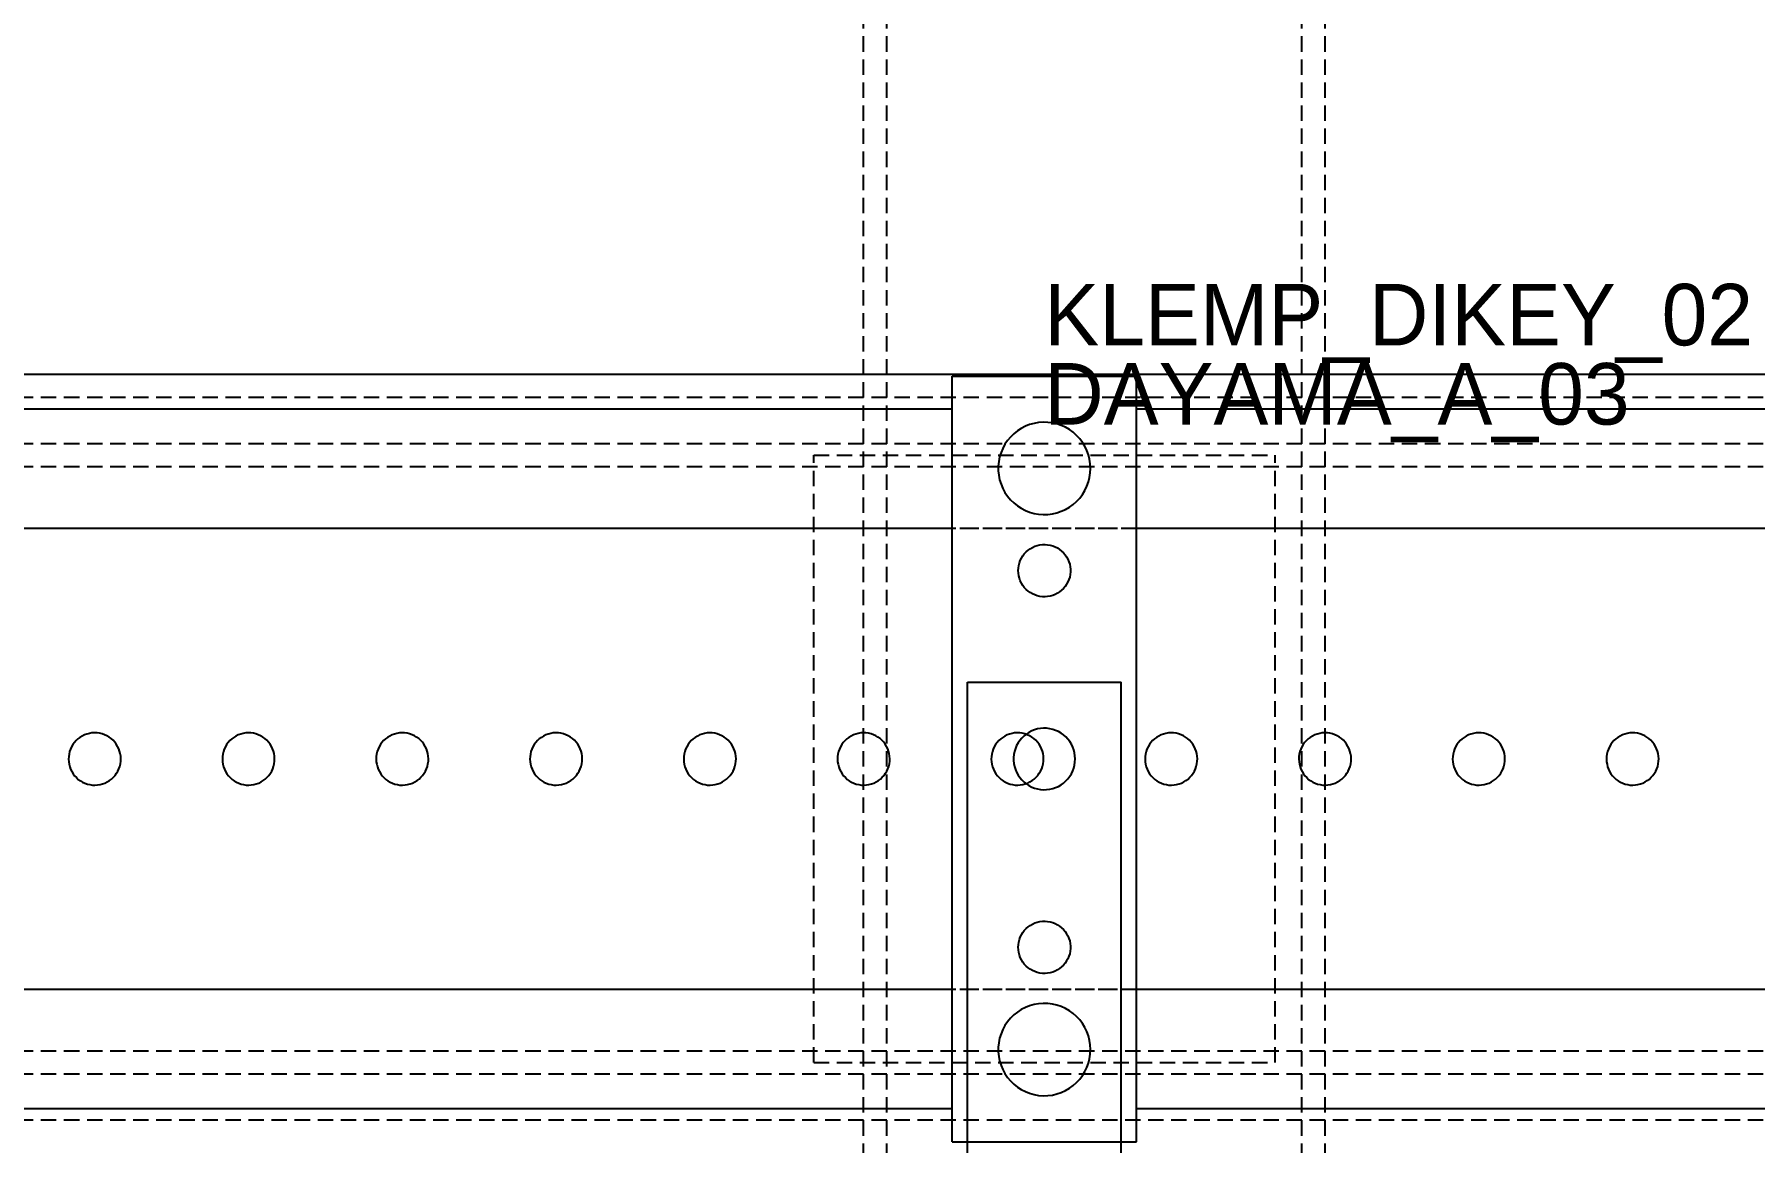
# Model space of a CAD drawing. Header units: metres. Extents: x -200 to 3000, y -1652 to 380.
# Drawn here: x 962.2 to 1185.9, y -49.9 to 94.2 of the extents above; entities that cross this region are included whole.
import ezdxf

# ---------------------------------------------------------------- set-up
doc = ezdxf.new("R2010")
doc.units = ezdxf.units.M
doc.linetypes.add('DASHED2', pattern=[3, 2, -1])
for name, color, linetype in [('GIZLI', 8, 'DASHED2'), ('GORUNEN', 7, 'Continuous'), ('TEGET', 9, 'Continuous'), ('YAZI', 3, 'Continuous')]:
    doc.layers.add(name, color=color, linetype=linetype)

msp = doc.modelspace()

# ---------------------------------------------------------------- linework, layer by layer
at = {"layer": 'GIZLI'}
for points in [[(1070, -190), (1070, 190)], [(1070, -190), (1070, 190)], [(1073, -190), (1073, 190)], [(1073, -190), (1073, 190)], [(1127, -190), (1127, 190)], [(1127, -190), (1127, 190)], [(1130, -190), (1130, 190)], [(1130, -190), (1130, 190)], [(2090, 50), (150, 50)], [(2090, 50), (150, 50)], [(2090, 50), (150, 50)], [(1081.5, -49.8), (1081.5, 49.8)], [(1081.5, 49.8), (1105.5, 49.8)], [(1105.5, -49.8), (1105.5, 49.8)], [(2090, 47), (150, 47)], [(2090, 47), (150, 47)], [(2090, 47), (150, 47)], [(2090, 47), (150, 47)], [(1099.5, 37.8), (1099.47, 38.397), (1099.381, 38.989), (1099.233, 39.569), (1099.029, 40.131), (1098.769, 40.67), (1098.457, 41.18), (1098.096, 41.657), (1097.689, 42.095), (1097.241, 42.491), (1096.755, 42.84), (1096.237, 43.139), (1095.692, 43.385), (1095.125, 43.576), (1094.542, 43.709), (1093.948, 43.783), (1093.35, 43.798), (1092.754, 43.753), (1092.165, 43.65), (1091.589, 43.488), (1091.032, 43.269), (1090.5, 42.996), (1089.998, 42.672), (1089.53, 42.299), (1089.102, 41.881), (1088.717, 41.423), (1088.38, 40.929), (1088.094, 40.403), (1087.862, 39.852), (1087.686, 39.281), (1087.567, 38.694), (1087.507, 38.099), (1087.507, 37.501), (1087.567, 36.906), (1087.686, 36.319), (1087.862, 35.748), (1088.094, 35.197), (1088.38, 34.671), (1088.717, 34.177), (1089.102, 33.719), (1089.53, 33.301), (1089.998, 32.928), (1090.5, 32.604), (1091.032, 32.331), (1091.589, 32.112), (1092.165, 31.95), (1092.754, 31.847), (1093.35, 31.802), (1093.948, 31.817), (1094.542, 31.891), (1095.125, 32.024), (1095.692, 32.215), (1096.237, 32.461), (1096.755, 32.76), (1097.241, 33.109), (1097.689, 33.505), (1098.096, 33.943), (1098.457, 34.42), (1098.769, 34.93), (1099.029, 35.469), (1099.233, 36.031), (1099.381, 36.611), (1099.47, 37.203), (1099.5, 37.8)], [(1099.5, 37.8), (1099.47, 38.397), (1099.381, 38.989), (1099.233, 39.569), (1099.029, 40.131), (1098.769, 40.67), (1098.457, 41.18), (1098.096, 41.657), (1097.689, 42.095), (1097.241, 42.491), (1096.755, 42.84), (1096.237, 43.139), (1095.692, 43.385), (1095.125, 43.576), (1094.542, 43.709), (1093.948, 43.783), (1093.35, 43.798), (1092.754, 43.753), (1092.165, 43.65), (1091.589, 43.488), (1091.032, 43.269), (1090.5, 42.996), (1089.998, 42.672), (1089.53, 42.299), (1089.102, 41.881), (1088.717, 41.423), (1088.38, 40.929), (1088.094, 40.403), (1087.862, 39.852), (1087.686, 39.281), (1087.567, 38.694), (1087.507, 38.099), (1087.507, 37.501), (1087.567, 36.906), (1087.686, 36.319), (1087.862, 35.748), (1088.094, 35.197), (1088.38, 34.671), (1088.717, 34.177), (1089.102, 33.719), (1089.53, 33.301), (1089.998, 32.928), (1090.5, 32.604), (1091.032, 32.331), (1091.589, 32.112), (1092.165, 31.95), (1092.754, 31.847), (1093.35, 31.802), (1093.948, 31.817), (1094.542, 31.891), (1095.125, 32.024), (1095.692, 32.215), (1096.237, 32.461), (1096.755, 32.76), (1097.241, 33.109), (1097.689, 33.505), (1098.096, 33.943), (1098.457, 34.42), (1098.769, 34.93), (1099.029, 35.469), (1099.233, 36.031), (1099.381, 36.611), (1099.47, 37.203), (1099.5, 37.8)], [(2090, 41), (150, 41)], [(1063.5, -39.5), (1063.5, 39.5)], [(1063.5, -39.5), (1063.5, 39.5)], [(1063.5, 39.5), (1123.5, 39.5)], [(1063.5, 39.5), (1123.5, 39.5)], [(1123.5, -39.5), (1123.5, 39.5)], [(1123.5, -39.5), (1123.5, 39.5)], [(2090, 38), (150, 38)], [(2090, 30), (150, 30)], [(1105.5, 30), (1081.5, 30)], [(1090.1, 24.5), (1090.117, 24.839), (1090.167, 25.174), (1090.251, 25.502), (1090.367, 25.821), (1090.514, 26.126), (1090.691, 26.415), (1090.895, 26.685), (1091.126, 26.934), (1091.38, 27.158), (1091.655, 27.356), (1091.949, 27.526), (1092.258, 27.665), (1092.579, 27.773), (1092.91, 27.848), (1093.246, 27.89), (1093.585, 27.899), (1093.923, 27.874), (1094.257, 27.815), (1094.583, 27.723), (1094.898, 27.599), (1095.2, 27.444), (1095.485, 27.261), (1095.75, 27.049), (1095.992, 26.813), (1096.21, 26.553), (1096.401, 26.273), (1096.563, 25.975), (1096.695, 25.663), (1096.795, 25.339), (1096.862, 25.007), (1096.896, 24.669), (1096.896, 24.331), (1096.862, 23.993), (1096.795, 23.661), (1096.695, 23.337), (1096.563, 23.025), (1096.401, 22.727), (1096.21, 22.447), (1095.992, 22.187), (1095.75, 21.951), (1095.485, 21.739), (1095.2, 21.556), (1094.898, 21.401), (1094.583, 21.277), (1094.257, 21.185), (1093.923, 21.126), (1093.585, 21.101), (1093.246, 21.11), (1092.91, 21.152), (1092.579, 21.227), (1092.258, 21.335), (1091.949, 21.474), (1091.655, 21.644), (1091.38, 21.842), (1091.126, 22.066), (1090.895, 22.315), (1090.691, 22.585), (1090.514, 22.874), (1090.367, 23.179), (1090.251, 23.498), (1090.167, 23.826), (1090.117, 24.161), (1090.1, 24.5)], [(1090.1, 24.5), (1090.117, 24.839), (1090.167, 25.174), (1090.251, 25.502), (1090.367, 25.821), (1090.514, 26.126), (1090.691, 26.415), (1090.895, 26.685), (1091.126, 26.934), (1091.38, 27.158), (1091.655, 27.356), (1091.949, 27.526), (1092.258, 27.665), (1092.579, 27.773), (1092.91, 27.848), (1093.246, 27.89), (1093.585, 27.899), (1093.923, 27.874), (1094.257, 27.815), (1094.583, 27.723), (1094.898, 27.599), (1095.2, 27.444), (1095.485, 27.261), (1095.75, 27.049), (1095.992, 26.813), (1096.21, 26.553), (1096.401, 26.273), (1096.563, 25.975), (1096.695, 25.663), (1096.795, 25.339), (1096.862, 25.007), (1096.896, 24.669), (1096.896, 24.331), (1096.862, 23.993), (1096.795, 23.661), (1096.695, 23.337), (1096.563, 23.025), (1096.401, 22.727), (1096.21, 22.447), (1095.992, 22.187), (1095.75, 21.951), (1095.485, 21.739), (1095.2, 21.556), (1094.898, 21.401), (1094.583, 21.277), (1094.257, 21.185), (1093.923, 21.126), (1093.585, 21.101), (1093.246, 21.11), (1092.91, 21.152), (1092.579, 21.227), (1092.258, 21.335), (1091.949, 21.474), (1091.655, 21.644), (1091.38, 21.842), (1091.126, 22.066), (1090.895, 22.315), (1090.691, 22.585), (1090.514, 22.874), (1090.367, 23.179), (1090.251, 23.498), (1090.167, 23.826), (1090.117, 24.161), (1090.1, 24.5)], [(1083.5, -115), (1083.5, 10)], [(1083.5, 10), (1103.5, 10)], [(1103.5, -115), (1103.5, 10)], [(968.37, 2.984), (968.085, 2.81), (967.819, 2.608), (967.574, 2.382), (967.352, 2.133), (967.156, 1.863), (966.987, 1.575), (966.847, 1.272), (966.738, 0.957), (966.659, 0.633), (966.613, 0.302), (966.6, -0.031), (966.62, -0.364), (966.672, -0.694), (966.756, -1.017), (966.871, -1.33), (967.016, -1.63), (967.19, -1.915), (967.392, -2.181), (967.618, -2.426), (967.867, -2.648), (968.137, -2.844), (968.425, -3.013), (968.728, -3.153), (969.043, -3.262), (969.367, -3.341), (969.698, -3.387), (970.031, -3.4), (970.364, -3.38), (970.694, -3.328), (971.017, -3.244), (971.33, -3.129), (971.63, -2.984)], [(971.63, -2.984), (971.915, -2.81), (972.181, -2.608), (972.426, -2.382), (972.648, -2.133), (972.844, -1.863), (973.013, -1.575), (973.153, -1.272), (973.262, -0.957), (973.341, -0.633), (973.387, -0.302), (973.4, 0.031), (973.38, 0.364), (973.328, 0.694), (973.244, 1.017), (973.129, 1.33), (972.984, 1.63), (972.81, 1.915), (972.608, 2.181), (972.382, 2.426), (972.133, 2.648), (971.863, 2.844), (971.575, 3.013), (971.272, 3.153), (970.957, 3.262), (970.633, 3.341), (970.302, 3.387), (969.969, 3.4), (969.636, 3.38), (969.306, 3.328), (968.983, 3.244), (968.67, 3.129), (968.37, 2.984)], [(988.37, 2.984), (988.085, 2.81), (987.819, 2.608), (987.574, 2.382), (987.352, 2.133), (987.156, 1.863), (986.987, 1.575), (986.847, 1.272), (986.738, 0.957), (986.659, 0.633), (986.613, 0.302), (986.6, -0.031), (986.62, -0.364), (986.672, -0.694), (986.756, -1.017), (986.871, -1.33), (987.016, -1.63), (987.19, -1.915), (987.392, -2.181), (987.618, -2.426), (987.867, -2.648), (988.137, -2.844), (988.425, -3.013), (988.728, -3.153), (989.043, -3.262), (989.367, -3.341), (989.698, -3.387), (990.031, -3.4), (990.364, -3.38), (990.694, -3.328), (991.017, -3.244), (991.33, -3.129), (991.63, -2.984)], [(991.63, -2.984), (991.915, -2.81), (992.181, -2.608), (992.426, -2.382), (992.648, -2.133), (992.844, -1.863), (993.013, -1.575), (993.153, -1.272), (993.262, -0.957), (993.341, -0.633), (993.387, -0.302), (993.4, 0.031), (993.38, 0.364), (993.328, 0.694), (993.244, 1.017), (993.129, 1.33), (992.984, 1.63), (992.81, 1.915), (992.608, 2.181), (992.382, 2.426), (992.133, 2.648), (991.863, 2.844), (991.575, 3.013), (991.272, 3.153), (990.957, 3.262), (990.633, 3.341), (990.302, 3.387), (989.969, 3.4), (989.636, 3.38), (989.306, 3.328), (988.983, 3.244), (988.67, 3.129), (988.37, 2.984)], [(1008.37, 2.984), (1008.085, 2.81), (1007.819, 2.608), (1007.574, 2.382), (1007.352, 2.133), (1007.156, 1.863), (1006.987, 1.575), (1006.847, 1.272), (1006.738, 0.957), (1006.659, 0.633), (1006.613, 0.302), (1006.6, -0.031), (1006.62, -0.364), (1006.672, -0.694), (1006.756, -1.017), (1006.871, -1.33), (1007.016, -1.63), (1007.19, -1.915), (1007.392, -2.181), (1007.618, -2.426), (1007.867, -2.648), (1008.137, -2.844), (1008.425, -3.013), (1008.728, -3.153), (1009.043, -3.262), (1009.367, -3.341), (1009.698, -3.387), (1010.031, -3.4), (1010.364, -3.38), (1010.694, -3.328), (1011.017, -3.244), (1011.33, -3.129), (1011.63, -2.984)], [(1011.63, -2.984), (1011.915, -2.81), (1012.181, -2.608), (1012.426, -2.382), (1012.648, -2.133), (1012.844, -1.863), (1013.013, -1.575), (1013.153, -1.272), (1013.262, -0.957), (1013.341, -0.633), (1013.387, -0.302), (1013.4, 0.031), (1013.38, 0.364), (1013.328, 0.694), (1013.244, 1.017), (1013.129, 1.33), (1012.984, 1.63), (1012.81, 1.915), (1012.608, 2.181), (1012.382, 2.426), (1012.133, 2.648), (1011.863, 2.844), (1011.575, 3.013), (1011.272, 3.153), (1010.957, 3.262), (1010.633, 3.341), (1010.302, 3.387), (1009.969, 3.4), (1009.636, 3.38), (1009.306, 3.328), (1008.983, 3.244), (1008.67, 3.129), (1008.37, 2.984)], [(1028.37, 2.984), (1028.085, 2.81), (1027.819, 2.608), (1027.574, 2.382), (1027.352, 2.133), (1027.156, 1.863), (1026.987, 1.575), (1026.847, 1.272), (1026.738, 0.957), (1026.659, 0.633), (1026.613, 0.302), (1026.6, -0.031), (1026.62, -0.364), (1026.672, -0.694), (1026.756, -1.017), (1026.871, -1.33), (1027.016, -1.63), (1027.19, -1.915), (1027.392, -2.181), (1027.618, -2.426), (1027.867, -2.648), (1028.137, -2.844), (1028.425, -3.013), (1028.728, -3.153), (1029.043, -3.262), (1029.367, -3.341), (1029.698, -3.387), (1030.031, -3.4), (1030.364, -3.38), (1030.694, -3.328), (1031.017, -3.244), (1031.33, -3.129), (1031.63, -2.984)], [(1031.63, -2.984), (1031.915, -2.81), (1032.181, -2.608), (1032.426, -2.382), (1032.648, -2.133), (1032.844, -1.863), (1033.013, -1.575), (1033.153, -1.272), (1033.262, -0.957), (1033.341, -0.633), (1033.387, -0.302), (1033.4, 0.031), (1033.38, 0.364), (1033.328, 0.694), (1033.244, 1.017), (1033.129, 1.33), (1032.984, 1.63), (1032.81, 1.915), (1032.608, 2.181), (1032.382, 2.426), (1032.133, 2.648), (1031.863, 2.844), (1031.575, 3.013), (1031.272, 3.153), (1030.957, 3.262), (1030.633, 3.341), (1030.302, 3.387), (1029.969, 3.4), (1029.636, 3.38), (1029.306, 3.328), (1028.983, 3.244), (1028.67, 3.129), (1028.37, 2.984)], [(1048.37, 2.984), (1048.085, 2.81), (1047.819, 2.608), (1047.574, 2.382), (1047.352, 2.133), (1047.156, 1.863), (1046.987, 1.575), (1046.847, 1.272), (1046.738, 0.957), (1046.659, 0.633), (1046.613, 0.302), (1046.6, -0.031), (1046.62, -0.364), (1046.672, -0.694), (1046.756, -1.017), (1046.871, -1.33), (1047.016, -1.63), (1047.19, -1.915), (1047.392, -2.181), (1047.618, -2.426), (1047.867, -2.648), (1048.137, -2.844), (1048.425, -3.013), (1048.728, -3.153), (1049.043, -3.262), (1049.367, -3.341), (1049.698, -3.387), (1050.031, -3.4), (1050.364, -3.38), (1050.694, -3.328), (1051.017, -3.244), (1051.33, -3.129), (1051.63, -2.984)], [(1051.63, -2.984), (1051.915, -2.81), (1052.181, -2.608), (1052.426, -2.382), (1052.648, -2.133), (1052.844, -1.863), (1053.013, -1.575), (1053.153, -1.272), (1053.262, -0.957), (1053.341, -0.633), (1053.387, -0.302), (1053.4, 0.031), (1053.38, 0.364), (1053.328, 0.694), (1053.244, 1.017), (1053.129, 1.33), (1052.984, 1.63), (1052.81, 1.915), (1052.608, 2.181), (1052.382, 2.426), (1052.133, 2.648), (1051.863, 2.844), (1051.575, 3.013), (1051.272, 3.153), (1050.957, 3.262), (1050.633, 3.341), (1050.302, 3.387), (1049.969, 3.4), (1049.636, 3.38), (1049.306, 3.328), (1048.983, 3.244), (1048.67, 3.129), (1048.37, 2.984)], [(1068.37, 2.984), (1068.085, 2.81), (1067.819, 2.608), (1067.574, 2.382), (1067.352, 2.133), (1067.156, 1.863), (1066.987, 1.575), (1066.847, 1.272), (1066.738, 0.957), (1066.659, 0.633), (1066.613, 0.302), (1066.6, -0.031), (1066.62, -0.364), (1066.672, -0.694), (1066.756, -1.017), (1066.871, -1.33), (1067.016, -1.63), (1067.19, -1.915), (1067.392, -2.181), (1067.618, -2.426), (1067.867, -2.648), (1068.137, -2.844), (1068.425, -3.013), (1068.728, -3.153), (1069.043, -3.262), (1069.367, -3.341), (1069.698, -3.387), (1070.031, -3.4), (1070.364, -3.38), (1070.694, -3.328), (1071.017, -3.244), (1071.33, -3.129), (1071.63, -2.984)], [(1071.63, -2.984), (1071.915, -2.81), (1072.181, -2.608), (1072.426, -2.382), (1072.648, -2.133), (1072.844, -1.863), (1073.013, -1.575), (1073.153, -1.272), (1073.262, -0.957), (1073.341, -0.633), (1073.387, -0.302), (1073.4, 0.031), (1073.38, 0.364), (1073.328, 0.694), (1073.244, 1.017), (1073.129, 1.33), (1072.984, 1.63), (1072.81, 1.915), (1072.608, 2.181), (1072.382, 2.426), (1072.133, 2.648), (1071.863, 2.844), (1071.575, 3.013), (1071.272, 3.153), (1070.957, 3.262), (1070.633, 3.341), (1070.302, 3.387), (1069.969, 3.4), (1069.636, 3.38), (1069.306, 3.328), (1068.983, 3.244), (1068.67, 3.129), (1068.37, 2.984)], [(1088.37, 2.984), (1088.085, 2.81), (1087.819, 2.608), (1087.574, 2.382), (1087.352, 2.133), (1087.156, 1.863), (1086.987, 1.575), (1086.847, 1.272), (1086.738, 0.957), (1086.659, 0.633), (1086.613, 0.302), (1086.6, -0.031), (1086.62, -0.364), (1086.672, -0.694), (1086.756, -1.017), (1086.871, -1.33), (1087.016, -1.63), (1087.19, -1.915), (1087.392, -2.181), (1087.618, -2.426), (1087.867, -2.648), (1088.137, -2.844), (1088.425, -3.013), (1088.728, -3.153), (1089.043, -3.262), (1089.367, -3.341), (1089.698, -3.387), (1090.031, -3.4), (1090.364, -3.38), (1090.694, -3.328), (1091.017, -3.244), (1091.33, -3.129), (1091.63, -2.984)], [(1088.37, 2.984), (1088.085, 2.81), (1087.819, 2.608), (1087.574, 2.382), (1087.352, 2.133), (1087.156, 1.863), (1086.987, 1.575), (1086.847, 1.272), (1086.738, 0.957), (1086.659, 0.633), (1086.613, 0.302), (1086.6, -0.031), (1086.62, -0.364), (1086.672, -0.694), (1086.756, -1.017), (1086.871, -1.33), (1087.016, -1.63), (1087.19, -1.915), (1087.392, -2.181), (1087.618, -2.426), (1087.867, -2.648), (1088.137, -2.844), (1088.425, -3.013), (1088.728, -3.153), (1089.043, -3.262), (1089.367, -3.341), (1089.698, -3.387), (1090.031, -3.4), (1090.364, -3.38), (1090.694, -3.328), (1091.017, -3.244), (1091.33, -3.129), (1091.63, -2.984)], [(1091.63, -2.984), (1091.915, -2.81), (1092.181, -2.608), (1092.426, -2.382), (1092.648, -2.133), (1092.844, -1.863), (1093.013, -1.575), (1093.153, -1.272), (1093.262, -0.957), (1093.341, -0.633), (1093.387, -0.302), (1093.4, 0.031), (1093.38, 0.364), (1093.328, 0.694), (1093.244, 1.017), (1093.129, 1.33), (1092.984, 1.63), (1092.81, 1.915), (1092.608, 2.181), (1092.382, 2.426), (1092.133, 2.648), (1091.863, 2.844), (1091.575, 3.013), (1091.272, 3.153), (1090.957, 3.262), (1090.633, 3.341), (1090.302, 3.387), (1089.969, 3.4), (1089.636, 3.38), (1089.306, 3.328), (1088.983, 3.244), (1088.67, 3.129), (1088.37, 2.984)], [(1091.63, -2.984), (1091.915, -2.81), (1092.181, -2.608), (1092.426, -2.382), (1092.648, -2.133), (1092.844, -1.863), (1093.013, -1.575), (1093.153, -1.272), (1093.262, -0.957), (1093.341, -0.633), (1093.387, -0.302), (1093.4, 0.031), (1093.38, 0.364), (1093.328, 0.694), (1093.244, 1.017), (1093.129, 1.33), (1092.984, 1.63), (1092.81, 1.915), (1092.608, 2.181), (1092.382, 2.426), (1092.133, 2.648), (1091.863, 2.844), (1091.575, 3.013), (1091.272, 3.153), (1090.957, 3.262), (1090.633, 3.341), (1090.302, 3.387), (1089.969, 3.4), (1089.636, 3.38), (1089.306, 3.328), (1088.983, 3.244), (1088.67, 3.129), (1088.37, 2.984)], [(1097.5, 0), (1097.48, 0.398), (1097.421, 0.793), (1097.322, 1.179), (1097.186, 1.554), (1097.013, 1.913), (1096.805, 2.253), (1096.564, 2.571), (1096.293, 2.863), (1095.994, 3.127), (1095.67, 3.36), (1095.325, 3.559), (1094.961, 3.723), (1094.583, 3.85), (1094.195, 3.939), (1093.799, 3.989), (1093.4, 3.999), (1093.003, 3.969), (1092.61, 3.9), (1092.226, 3.792), (1091.855, 3.646), (1091.5, 3.464), (1091.165, 3.248), (1090.853, 2.999), (1090.568, 2.721), (1090.311, 2.415), (1090.087, 2.086), (1089.896, 1.736), (1089.741, 1.368), (1089.624, 0.987), (1089.545, 0.596), (1089.505, 0.199), (1089.505, -0.199), (1089.545, -0.596), (1089.624, -0.987), (1089.741, -1.368), (1089.896, -1.736), (1090.087, -2.086), (1090.311, -2.415), (1090.568, -2.721), (1090.853, -2.999), (1091.165, -3.248), (1091.5, -3.464), (1091.855, -3.646), (1092.226, -3.792), (1092.61, -3.9), (1093.003, -3.969), (1093.4, -3.999), (1093.799, -3.989), (1094.195, -3.939), (1094.583, -3.85), (1094.961, -3.723), (1095.325, -3.559), (1095.67, -3.36), (1095.994, -3.127), (1096.293, -2.863), (1096.564, -2.571), (1096.805, -2.253), (1097.013, -1.913), (1097.186, -1.554), (1097.322, -1.179), (1097.421, -0.793), (1097.48, -0.398), (1097.5, 0)], [(1097.5, 0), (1097.48, 0.398), (1097.421, 0.793), (1097.322, 1.179), (1097.186, 1.554), (1097.013, 1.913), (1096.805, 2.253), (1096.564, 2.571), (1096.293, 2.863), (1095.994, 3.127), (1095.67, 3.36), (1095.325, 3.559), (1094.961, 3.723), (1094.583, 3.85), (1094.195, 3.939), (1093.799, 3.989), (1093.4, 3.999), (1093.003, 3.969), (1092.61, 3.9), (1092.226, 3.792), (1091.855, 3.646), (1091.5, 3.464), (1091.165, 3.248), (1090.853, 2.999), (1090.568, 2.721), (1090.311, 2.415), (1090.087, 2.086), (1089.896, 1.736), (1089.741, 1.368), (1089.624, 0.987), (1089.545, 0.596), (1089.505, 0.199), (1089.505, -0.199), (1089.545, -0.596), (1089.624, -0.987), (1089.741, -1.368), (1089.896, -1.736), (1090.087, -2.086), (1090.311, -2.415), (1090.568, -2.721), (1090.853, -2.999), (1091.165, -3.248), (1091.5, -3.464), (1091.855, -3.646), (1092.226, -3.792), (1092.61, -3.9), (1093.003, -3.969), (1093.4, -3.999), (1093.799, -3.989), (1094.195, -3.939), (1094.583, -3.85), (1094.961, -3.723), (1095.325, -3.559), (1095.67, -3.36), (1095.994, -3.127), (1096.293, -2.863), (1096.564, -2.571), (1096.805, -2.253), (1097.013, -1.913), (1097.186, -1.554), (1097.322, -1.179), (1097.421, -0.793), (1097.48, -0.398), (1097.5, 0)], [(1108.37, 2.984), (1108.085, 2.81), (1107.819, 2.608), (1107.574, 2.382), (1107.352, 2.133), (1107.156, 1.863), (1106.987, 1.575), (1106.847, 1.272), (1106.738, 0.957), (1106.659, 0.633), (1106.613, 0.302), (1106.6, -0.031), (1106.62, -0.364), (1106.672, -0.694), (1106.756, -1.017), (1106.871, -1.33), (1107.016, -1.63), (1107.19, -1.915), (1107.392, -2.181), (1107.618, -2.426), (1107.867, -2.648), (1108.137, -2.844), (1108.425, -3.013), (1108.728, -3.153), (1109.043, -3.262), (1109.367, -3.341), (1109.698, -3.387), (1110.031, -3.4), (1110.364, -3.38), (1110.694, -3.328), (1111.017, -3.244), (1111.33, -3.129), (1111.63, -2.984)], [(1111.63, -2.984), (1111.915, -2.81), (1112.181, -2.608), (1112.426, -2.382), (1112.648, -2.133), (1112.844, -1.863), (1113.013, -1.575), (1113.153, -1.272), (1113.262, -0.957), (1113.341, -0.633), (1113.387, -0.302), (1113.4, 0.031), (1113.38, 0.364), (1113.328, 0.694), (1113.244, 1.017), (1113.129, 1.33), (1112.984, 1.63), (1112.81, 1.915), (1112.608, 2.181), (1112.382, 2.426), (1112.133, 2.648), (1111.863, 2.844), (1111.575, 3.013), (1111.272, 3.153), (1110.957, 3.262), (1110.633, 3.341), (1110.302, 3.387), (1109.969, 3.4), (1109.636, 3.38), (1109.306, 3.328), (1108.983, 3.244), (1108.67, 3.129), (1108.37, 2.984)], [(1128.37, 2.984), (1128.085, 2.81), (1127.819, 2.608), (1127.574, 2.382), (1127.352, 2.133), (1127.156, 1.863), (1126.987, 1.575), (1126.847, 1.272), (1126.738, 0.957), (1126.659, 0.633), (1126.613, 0.302), (1126.6, -0.031), (1126.62, -0.364), (1126.672, -0.694), (1126.756, -1.017), (1126.871, -1.33), (1127.016, -1.63), (1127.19, -1.915), (1127.392, -2.181), (1127.618, -2.426), (1127.867, -2.648), (1128.137, -2.844), (1128.425, -3.013), (1128.728, -3.153), (1129.043, -3.262), (1129.367, -3.341), (1129.698, -3.387), (1130.031, -3.4), (1130.364, -3.38), (1130.694, -3.328), (1131.017, -3.244), (1131.33, -3.129), (1131.63, -2.984)], [(1131.63, -2.984), (1131.915, -2.81), (1132.181, -2.608), (1132.426, -2.382), (1132.648, -2.133), (1132.844, -1.863), (1133.013, -1.575), (1133.153, -1.272), (1133.262, -0.957), (1133.341, -0.633), (1133.387, -0.302), (1133.4, 0.031), (1133.38, 0.364), (1133.328, 0.694), (1133.244, 1.017), (1133.129, 1.33), (1132.984, 1.63), (1132.81, 1.915), (1132.608, 2.181), (1132.382, 2.426), (1132.133, 2.648), (1131.863, 2.844), (1131.575, 3.013), (1131.272, 3.153), (1130.957, 3.262), (1130.633, 3.341), (1130.302, 3.387), (1129.969, 3.4), (1129.636, 3.38), (1129.306, 3.328), (1128.983, 3.244), (1128.67, 3.129), (1128.37, 2.984)], [(1148.37, 2.984), (1148.085, 2.81), (1147.819, 2.608), (1147.574, 2.382), (1147.352, 2.133), (1147.156, 1.863), (1146.987, 1.575), (1146.847, 1.272), (1146.738, 0.957), (1146.659, 0.633), (1146.613, 0.302), (1146.6, -0.031), (1146.62, -0.364), (1146.672, -0.694), (1146.756, -1.017), (1146.871, -1.33), (1147.016, -1.63), (1147.19, -1.915), (1147.392, -2.181), (1147.618, -2.426), (1147.867, -2.648), (1148.137, -2.844), (1148.425, -3.013), (1148.728, -3.153), (1149.043, -3.262), (1149.367, -3.341), (1149.698, -3.387), (1150.031, -3.4), (1150.364, -3.38), (1150.694, -3.328), (1151.017, -3.244), (1151.33, -3.129), (1151.63, -2.984)], [(1151.63, -2.984), (1151.915, -2.81), (1152.181, -2.608), (1152.426, -2.382), (1152.648, -2.133), (1152.844, -1.863), (1153.013, -1.575), (1153.153, -1.272), (1153.262, -0.957), (1153.341, -0.633), (1153.387, -0.302), (1153.4, 0.031), (1153.38, 0.364), (1153.328, 0.694), (1153.244, 1.017), (1153.129, 1.33), (1152.984, 1.63), (1152.81, 1.915), (1152.608, 2.181), (1152.382, 2.426), (1152.133, 2.648), (1151.863, 2.844), (1151.575, 3.013), (1151.272, 3.153), (1150.957, 3.262), (1150.633, 3.341), (1150.302, 3.387), (1149.969, 3.4), (1149.636, 3.38), (1149.306, 3.328), (1148.983, 3.244), (1148.67, 3.129), (1148.37, 2.984)], [(1168.37, 2.984), (1168.085, 2.81), (1167.819, 2.608), (1167.574, 2.382), (1167.352, 2.133), (1167.156, 1.863), (1166.987, 1.575), (1166.847, 1.272), (1166.738, 0.957), (1166.659, 0.633), (1166.613, 0.302), (1166.6, -0.031), (1166.62, -0.364), (1166.672, -0.694), (1166.756, -1.017), (1166.871, -1.33), (1167.016, -1.63), (1167.19, -1.915), (1167.392, -2.181), (1167.618, -2.426), (1167.867, -2.648), (1168.137, -2.844), (1168.425, -3.013), (1168.728, -3.153), (1169.043, -3.262), (1169.367, -3.341), (1169.698, -3.387), (1170.031, -3.4), (1170.364, -3.38), (1170.694, -3.328), (1171.017, -3.244), (1171.33, -3.129), (1171.63, -2.984)], [(1171.63, -2.984), (1171.915, -2.81), (1172.181, -2.608), (1172.426, -2.382), (1172.648, -2.133), (1172.844, -1.863), (1173.013, -1.575), (1173.153, -1.272), (1173.262, -0.957), (1173.341, -0.633), (1173.387, -0.302), (1173.4, 0.031), (1173.38, 0.364), (1173.328, 0.694), (1173.244, 1.017), (1173.129, 1.33), (1172.984, 1.63), (1172.81, 1.915), (1172.608, 2.181), (1172.382, 2.426), (1172.133, 2.648), (1171.863, 2.844), (1171.575, 3.013), (1171.272, 3.153), (1170.957, 3.262), (1170.633, 3.341), (1170.302, 3.387), (1169.969, 3.4), (1169.636, 3.38), (1169.306, 3.328), (1168.983, 3.244), (1168.67, 3.129), (1168.37, 2.984)], [(1090.1, -24.5), (1090.117, -24.161), (1090.167, -23.826), (1090.251, -23.498), (1090.367, -23.179), (1090.514, -22.874), (1090.691, -22.585), (1090.895, -22.315), (1091.126, -22.066), (1091.38, -21.842), (1091.655, -21.644), (1091.949, -21.474), (1092.258, -21.335), (1092.579, -21.227), (1092.91, -21.152), (1093.246, -21.11), (1093.585, -21.101), (1093.923, -21.126), (1094.257, -21.185), (1094.583, -21.277), (1094.898, -21.401), (1095.2, -21.556), (1095.485, -21.739), (1095.75, -21.951), (1095.992, -22.187), (1096.21, -22.447), (1096.401, -22.727), (1096.563, -23.025), (1096.695, -23.337), (1096.795, -23.661), (1096.862, -23.993), (1096.896, -24.331), (1096.896, -24.669), (1096.862, -25.007), (1096.795, -25.339), (1096.695, -25.663), (1096.563, -25.975), (1096.401, -26.273), (1096.21, -26.553), (1095.992, -26.813), (1095.75, -27.049), (1095.485, -27.261), (1095.2, -27.444), (1094.898, -27.599), (1094.583, -27.723), (1094.257, -27.815), (1093.923, -27.874), (1093.585, -27.899), (1093.246, -27.89), (1092.91, -27.848), (1092.579, -27.773), (1092.258, -27.665), (1091.949, -27.526), (1091.655, -27.356), (1091.38, -27.158), (1091.126, -26.934), (1090.895, -26.685), (1090.691, -26.415), (1090.514, -26.126), (1090.367, -25.821), (1090.251, -25.502), (1090.167, -25.174), (1090.117, -24.839), (1090.1, -24.5)], [(1090.1, -24.5), (1090.117, -24.161), (1090.167, -23.826), (1090.251, -23.498), (1090.367, -23.179), (1090.514, -22.874), (1090.691, -22.585), (1090.895, -22.315), (1091.126, -22.066), (1091.38, -21.842), (1091.655, -21.644), (1091.949, -21.474), (1092.258, -21.335), (1092.579, -21.227), (1092.91, -21.152), (1093.246, -21.11), (1093.585, -21.101), (1093.923, -21.126), (1094.257, -21.185), (1094.583, -21.277), (1094.898, -21.401), (1095.2, -21.556), (1095.485, -21.739), (1095.75, -21.951), (1095.992, -22.187), (1096.21, -22.447), (1096.401, -22.727), (1096.563, -23.025), (1096.695, -23.337), (1096.795, -23.661), (1096.862, -23.993), (1096.896, -24.331), (1096.896, -24.669), (1096.862, -25.007), (1096.795, -25.339), (1096.695, -25.663), (1096.563, -25.975), (1096.401, -26.273), (1096.21, -26.553), (1095.992, -26.813), (1095.75, -27.049), (1095.485, -27.261), (1095.2, -27.444), (1094.898, -27.599), (1094.583, -27.723), (1094.257, -27.815), (1093.923, -27.874), (1093.585, -27.899), (1093.246, -27.89), (1092.91, -27.848), (1092.579, -27.773), (1092.258, -27.665), (1091.949, -27.526), (1091.655, -27.356), (1091.38, -27.158), (1091.126, -26.934), (1090.895, -26.685), (1090.691, -26.415), (1090.514, -26.126), (1090.367, -25.821), (1090.251, -25.502), (1090.167, -25.174), (1090.117, -24.839), (1090.1, -24.5)], [(2090, -30), (150, -30)], [(1105.5, -30), (1081.5, -30)], [(1099.5, -37.8), (1099.47, -37.203), (1099.381, -36.611), (1099.233, -36.031), (1099.029, -35.469), (1098.769, -34.93), (1098.457, -34.42), (1098.096, -33.943), (1097.689, -33.505), (1097.241, -33.109), (1096.755, -32.76), (1096.237, -32.461), (1095.692, -32.215), (1095.125, -32.024), (1094.542, -31.891), (1093.948, -31.817), (1093.35, -31.802), (1092.754, -31.847), (1092.165, -31.95), (1091.589, -32.112), (1091.032, -32.331), (1090.5, -32.604), (1089.998, -32.928), (1089.53, -33.301), (1089.102, -33.719), (1088.717, -34.177), (1088.38, -34.671), (1088.094, -35.197), (1087.862, -35.748), (1087.686, -36.319), (1087.567, -36.906), (1087.507, -37.501), (1087.507, -38.099), (1087.567, -38.694), (1087.686, -39.281), (1087.862, -39.852), (1088.094, -40.403), (1088.38, -40.929), (1088.717, -41.423), (1089.102, -41.881), (1089.53, -42.299), (1089.998, -42.672), (1090.5, -42.996), (1091.032, -43.269), (1091.589, -43.488), (1092.165, -43.65), (1092.754, -43.753), (1093.35, -43.798), (1093.948, -43.783), (1094.542, -43.709), (1095.125, -43.576), (1095.692, -43.385), (1096.237, -43.139), (1096.755, -42.84), (1097.241, -42.491), (1097.689, -42.095), (1098.096, -41.657), (1098.457, -41.18), (1098.769, -40.67), (1099.029, -40.131), (1099.233, -39.569), (1099.381, -38.989), (1099.47, -38.397), (1099.5, -37.8)], [(1099.5, -37.8), (1099.47, -37.203), (1099.381, -36.611), (1099.233, -36.031), (1099.029, -35.469), (1098.769, -34.93), (1098.457, -34.42), (1098.096, -33.943), (1097.689, -33.505), (1097.241, -33.109), (1096.755, -32.76), (1096.237, -32.461), (1095.692, -32.215), (1095.125, -32.024), (1094.542, -31.891), (1093.948, -31.817), (1093.35, -31.802), (1092.754, -31.847), (1092.165, -31.95), (1091.589, -32.112), (1091.032, -32.331), (1090.5, -32.604), (1089.998, -32.928), (1089.53, -33.301), (1089.102, -33.719), (1088.717, -34.177), (1088.38, -34.671), (1088.094, -35.197), (1087.862, -35.748), (1087.686, -36.319), (1087.567, -36.906), (1087.507, -37.501), (1087.507, -38.099), (1087.567, -38.694), (1087.686, -39.281), (1087.862, -39.852), (1088.094, -40.403), (1088.38, -40.929), (1088.717, -41.423), (1089.102, -41.881), (1089.53, -42.299), (1089.998, -42.672), (1090.5, -42.996), (1091.032, -43.269), (1091.589, -43.488), (1092.165, -43.65), (1092.754, -43.753), (1093.35, -43.798), (1093.948, -43.783), (1094.542, -43.709), (1095.125, -43.576), (1095.692, -43.385), (1096.237, -43.139), (1096.755, -42.84), (1097.241, -42.491), (1097.689, -42.095), (1098.096, -41.657), (1098.457, -41.18), (1098.769, -40.67), (1099.029, -40.131), (1099.233, -39.569), (1099.381, -38.989), (1099.47, -38.397), (1099.5, -37.8)], [(2090, -38), (150, -38)], [(1063.5, -39.5), (1123.5, -39.5)], [(1063.5, -39.5), (1123.5, -39.5)], [(2090, -41), (150, -41)], [(2090, -47), (150, -47)], [(2090, -47), (150, -47)], [(2090, -47), (150, -47)], [(2090, -47), (150, -47)], [(1081.5, -49.8), (1105.5, -49.8)], [(1083.5, -49.8), (1103.5, -49.8)]]:
    msp.add_lwpolyline(points, dxfattribs=at)
at = {"layer": 'GORUNEN'}
for points in [[(2087, 50), (150, 50)], [(1081.5, -49.8), (1081.5, 49.8)], [(1081.5, 49.8), (1105.5, 49.8)], [(1105.5, -49.8), (1105.5, 49.8)], [(1081.5, 30), (202, 30)], [(1985, 30), (1105.5, 30)], [(1083.5, -115), (1083.5, 10)], [(1083.5, 10), (1103.5, 10)], [(1103.5, -115), (1103.5, 10)], [(968.37, 2.984), (968.085, 2.81), (967.819, 2.608), (967.574, 2.382), (967.352, 2.133), (967.156, 1.863), (966.987, 1.575), (966.847, 1.272), (966.738, 0.957), (966.659, 0.633), (966.613, 0.302), (966.6, -0.031), (966.62, -0.364), (966.672, -0.694), (966.756, -1.017), (966.871, -1.33), (967.016, -1.63), (967.19, -1.915), (967.392, -2.181), (967.618, -2.426), (967.867, -2.648), (968.137, -2.844), (968.425, -3.013), (968.728, -3.153), (969.043, -3.262), (969.367, -3.341), (969.698, -3.387), (970.031, -3.4), (970.364, -3.38), (970.694, -3.328), (971.017, -3.244), (971.33, -3.129), (971.63, -2.984)], [(971.63, -2.984), (971.915, -2.81), (972.181, -2.608), (972.426, -2.382), (972.648, -2.133), (972.844, -1.863), (973.013, -1.575), (973.153, -1.272), (973.262, -0.957), (973.341, -0.633), (973.387, -0.302), (973.4, 0.031), (973.38, 0.364), (973.328, 0.694), (973.244, 1.017), (973.129, 1.33), (972.984, 1.63), (972.81, 1.915), (972.608, 2.181), (972.382, 2.426), (972.133, 2.648), (971.863, 2.844), (971.575, 3.013), (971.272, 3.153), (970.957, 3.262), (970.633, 3.341), (970.302, 3.387), (969.969, 3.4), (969.636, 3.38), (969.306, 3.328), (968.983, 3.244), (968.67, 3.129), (968.37, 2.984)], [(988.37, 2.984), (988.085, 2.81), (987.819, 2.608), (987.574, 2.382), (987.352, 2.133), (987.156, 1.863), (986.987, 1.575), (986.847, 1.272), (986.738, 0.957), (986.659, 0.633), (986.613, 0.302), (986.6, -0.031), (986.62, -0.364), (986.672, -0.694), (986.756, -1.017), (986.871, -1.33), (987.016, -1.63), (987.19, -1.915), (987.392, -2.181), (987.618, -2.426), (987.867, -2.648), (988.137, -2.844), (988.425, -3.013), (988.728, -3.153), (989.043, -3.262), (989.367, -3.341), (989.698, -3.387), (990.031, -3.4), (990.364, -3.38), (990.694, -3.328), (991.017, -3.244), (991.33, -3.129), (991.63, -2.984)], [(991.63, -2.984), (991.915, -2.81), (992.181, -2.608), (992.426, -2.382), (992.648, -2.133), (992.844, -1.863), (993.013, -1.575), (993.153, -1.272), (993.262, -0.957), (993.341, -0.633), (993.387, -0.302), (993.4, 0.031), (993.38, 0.364), (993.328, 0.694), (993.244, 1.017), (993.129, 1.33), (992.984, 1.63), (992.81, 1.915), (992.608, 2.181), (992.382, 2.426), (992.133, 2.648), (991.863, 2.844), (991.575, 3.013), (991.272, 3.153), (990.957, 3.262), (990.633, 3.341), (990.302, 3.387), (989.969, 3.4), (989.636, 3.38), (989.306, 3.328), (988.983, 3.244), (988.67, 3.129), (988.37, 2.984)], [(1008.37, 2.984), (1008.085, 2.81), (1007.819, 2.608), (1007.574, 2.382), (1007.352, 2.133), (1007.156, 1.863), (1006.987, 1.575), (1006.847, 1.272), (1006.738, 0.957), (1006.659, 0.633), (1006.613, 0.302), (1006.6, -0.031), (1006.62, -0.364), (1006.672, -0.694), (1006.756, -1.017), (1006.871, -1.33), (1007.016, -1.63), (1007.19, -1.915), (1007.392, -2.181), (1007.618, -2.426), (1007.867, -2.648), (1008.137, -2.844), (1008.425, -3.013), (1008.728, -3.153), (1009.043, -3.262), (1009.367, -3.341), (1009.698, -3.387), (1010.031, -3.4), (1010.364, -3.38), (1010.694, -3.328), (1011.017, -3.244), (1011.33, -3.129), (1011.63, -2.984)], [(1011.63, -2.984), (1011.915, -2.81), (1012.181, -2.608), (1012.426, -2.382), (1012.648, -2.133), (1012.844, -1.863), (1013.013, -1.575), (1013.153, -1.272), (1013.262, -0.957), (1013.341, -0.633), (1013.387, -0.302), (1013.4, 0.031), (1013.38, 0.364), (1013.328, 0.694), (1013.244, 1.017), (1013.129, 1.33), (1012.984, 1.63), (1012.81, 1.915), (1012.608, 2.181), (1012.382, 2.426), (1012.133, 2.648), (1011.863, 2.844), (1011.575, 3.013), (1011.272, 3.153), (1010.957, 3.262), (1010.633, 3.341), (1010.302, 3.387), (1009.969, 3.4), (1009.636, 3.38), (1009.306, 3.328), (1008.983, 3.244), (1008.67, 3.129), (1008.37, 2.984)], [(1028.37, 2.984), (1028.085, 2.81), (1027.819, 2.608), (1027.574, 2.382), (1027.352, 2.133), (1027.156, 1.863), (1026.987, 1.575), (1026.847, 1.272), (1026.738, 0.957), (1026.659, 0.633), (1026.613, 0.302), (1026.6, -0.031), (1026.62, -0.364), (1026.672, -0.694), (1026.756, -1.017), (1026.871, -1.33), (1027.016, -1.63), (1027.19, -1.915), (1027.392, -2.181), (1027.618, -2.426), (1027.867, -2.648), (1028.137, -2.844), (1028.425, -3.013), (1028.728, -3.153), (1029.043, -3.262), (1029.367, -3.341), (1029.698, -3.387), (1030.031, -3.4), (1030.364, -3.38), (1030.694, -3.328), (1031.017, -3.244), (1031.33, -3.129), (1031.63, -2.984)], [(1031.63, -2.984), (1031.915, -2.81), (1032.181, -2.608), (1032.426, -2.382), (1032.648, -2.133), (1032.844, -1.863), (1033.013, -1.575), (1033.153, -1.272), (1033.262, -0.957), (1033.341, -0.633), (1033.387, -0.302), (1033.4, 0.031), (1033.38, 0.364), (1033.328, 0.694), (1033.244, 1.017), (1033.129, 1.33), (1032.984, 1.63), (1032.81, 1.915), (1032.608, 2.181), (1032.382, 2.426), (1032.133, 2.648), (1031.863, 2.844), (1031.575, 3.013), (1031.272, 3.153), (1030.957, 3.262), (1030.633, 3.341), (1030.302, 3.387), (1029.969, 3.4), (1029.636, 3.38), (1029.306, 3.328), (1028.983, 3.244), (1028.67, 3.129), (1028.37, 2.984)], [(1048.37, 2.984), (1048.085, 2.81), (1047.819, 2.608), (1047.574, 2.382), (1047.352, 2.133), (1047.156, 1.863), (1046.987, 1.575), (1046.847, 1.272), (1046.738, 0.957), (1046.659, 0.633), (1046.613, 0.302), (1046.6, -0.031), (1046.62, -0.364), (1046.672, -0.694), (1046.756, -1.017), (1046.871, -1.33), (1047.016, -1.63), (1047.19, -1.915), (1047.392, -2.181), (1047.618, -2.426), (1047.867, -2.648), (1048.137, -2.844), (1048.425, -3.013), (1048.728, -3.153), (1049.043, -3.262), (1049.367, -3.341), (1049.698, -3.387), (1050.031, -3.4), (1050.364, -3.38), (1050.694, -3.328), (1051.017, -3.244), (1051.33, -3.129), (1051.63, -2.984)], [(1051.63, -2.984), (1051.915, -2.81), (1052.181, -2.608), (1052.426, -2.382), (1052.648, -2.133), (1052.844, -1.863), (1053.013, -1.575), (1053.153, -1.272), (1053.262, -0.957), (1053.341, -0.633), (1053.387, -0.302), (1053.4, 0.031), (1053.38, 0.364), (1053.328, 0.694), (1053.244, 1.017), (1053.129, 1.33), (1052.984, 1.63), (1052.81, 1.915), (1052.608, 2.181), (1052.382, 2.426), (1052.133, 2.648), (1051.863, 2.844), (1051.575, 3.013), (1051.272, 3.153), (1050.957, 3.262), (1050.633, 3.341), (1050.302, 3.387), (1049.969, 3.4), (1049.636, 3.38), (1049.306, 3.328), (1048.983, 3.244), (1048.67, 3.129), (1048.37, 2.984)], [(1068.37, 2.984), (1068.085, 2.81), (1067.819, 2.608), (1067.574, 2.382), (1067.352, 2.133), (1067.156, 1.863), (1066.987, 1.575), (1066.847, 1.272), (1066.738, 0.957), (1066.659, 0.633), (1066.613, 0.302), (1066.6, -0.031), (1066.62, -0.364), (1066.672, -0.694), (1066.756, -1.017), (1066.871, -1.33), (1067.016, -1.63), (1067.19, -1.915), (1067.392, -2.181), (1067.618, -2.426), (1067.867, -2.648), (1068.137, -2.844), (1068.425, -3.013), (1068.728, -3.153), (1069.043, -3.262), (1069.367, -3.341), (1069.698, -3.387), (1070.031, -3.4), (1070.364, -3.38), (1070.694, -3.328), (1071.017, -3.244), (1071.33, -3.129), (1071.63, -2.984)], [(1071.63, -2.984), (1071.915, -2.81), (1072.181, -2.608), (1072.426, -2.382), (1072.648, -2.133), (1072.844, -1.863), (1073.013, -1.575), (1073.153, -1.272), (1073.262, -0.957), (1073.341, -0.633), (1073.387, -0.302), (1073.4, 0.031), (1073.38, 0.364), (1073.328, 0.694), (1073.244, 1.017), (1073.129, 1.33), (1072.984, 1.63), (1072.81, 1.915), (1072.608, 2.181), (1072.382, 2.426), (1072.133, 2.648), (1071.863, 2.844), (1071.575, 3.013), (1071.272, 3.153), (1070.957, 3.262), (1070.633, 3.341), (1070.302, 3.387), (1069.969, 3.4), (1069.636, 3.38), (1069.306, 3.328), (1068.983, 3.244), (1068.67, 3.129), (1068.37, 2.984)], [(1108.37, 2.984), (1108.085, 2.81), (1107.819, 2.608), (1107.574, 2.382), (1107.352, 2.133), (1107.156, 1.863), (1106.987, 1.575), (1106.847, 1.272), (1106.738, 0.957), (1106.659, 0.633), (1106.613, 0.302), (1106.6, -0.031), (1106.62, -0.364), (1106.672, -0.694), (1106.756, -1.017), (1106.871, -1.33), (1107.016, -1.63), (1107.19, -1.915), (1107.392, -2.181), (1107.618, -2.426), (1107.867, -2.648), (1108.137, -2.844), (1108.425, -3.013), (1108.728, -3.153), (1109.043, -3.262), (1109.367, -3.341), (1109.698, -3.387), (1110.031, -3.4), (1110.364, -3.38), (1110.694, -3.328), (1111.017, -3.244), (1111.33, -3.129), (1111.63, -2.984)], [(1111.63, -2.984), (1111.915, -2.81), (1112.181, -2.608), (1112.426, -2.382), (1112.648, -2.133), (1112.844, -1.863), (1113.013, -1.575), (1113.153, -1.272), (1113.262, -0.957), (1113.341, -0.633), (1113.387, -0.302), (1113.4, 0.031), (1113.38, 0.364), (1113.328, 0.694), (1113.244, 1.017), (1113.129, 1.33), (1112.984, 1.63), (1112.81, 1.915), (1112.608, 2.181), (1112.382, 2.426), (1112.133, 2.648), (1111.863, 2.844), (1111.575, 3.013), (1111.272, 3.153), (1110.957, 3.262), (1110.633, 3.341), (1110.302, 3.387), (1109.969, 3.4), (1109.636, 3.38), (1109.306, 3.328), (1108.983, 3.244), (1108.67, 3.129), (1108.37, 2.984)], [(1128.37, 2.984), (1128.085, 2.81), (1127.819, 2.608), (1127.574, 2.382), (1127.352, 2.133), (1127.156, 1.863), (1126.987, 1.575), (1126.847, 1.272), (1126.738, 0.957), (1126.659, 0.633), (1126.613, 0.302), (1126.6, -0.031), (1126.62, -0.364), (1126.672, -0.694), (1126.756, -1.017), (1126.871, -1.33), (1127.016, -1.63), (1127.19, -1.915), (1127.392, -2.181), (1127.618, -2.426), (1127.867, -2.648), (1128.137, -2.844), (1128.425, -3.013), (1128.728, -3.153), (1129.043, -3.262), (1129.367, -3.341), (1129.698, -3.387), (1130.031, -3.4), (1130.364, -3.38), (1130.694, -3.328), (1131.017, -3.244), (1131.33, -3.129), (1131.63, -2.984)], [(1131.63, -2.984), (1131.915, -2.81), (1132.181, -2.608), (1132.426, -2.382), (1132.648, -2.133), (1132.844, -1.863), (1133.013, -1.575), (1133.153, -1.272), (1133.262, -0.957), (1133.341, -0.633), (1133.387, -0.302), (1133.4, 0.031), (1133.38, 0.364), (1133.328, 0.694), (1133.244, 1.017), (1133.129, 1.33), (1132.984, 1.63), (1132.81, 1.915), (1132.608, 2.181), (1132.382, 2.426), (1132.133, 2.648), (1131.863, 2.844), (1131.575, 3.013), (1131.272, 3.153), (1130.957, 3.262), (1130.633, 3.341), (1130.302, 3.387), (1129.969, 3.4), (1129.636, 3.38), (1129.306, 3.328), (1128.983, 3.244), (1128.67, 3.129), (1128.37, 2.984)], [(1148.37, 2.984), (1148.085, 2.81), (1147.819, 2.608), (1147.574, 2.382), (1147.352, 2.133), (1147.156, 1.863), (1146.987, 1.575), (1146.847, 1.272), (1146.738, 0.957), (1146.659, 0.633), (1146.613, 0.302), (1146.6, -0.031), (1146.62, -0.364), (1146.672, -0.694), (1146.756, -1.017), (1146.871, -1.33), (1147.016, -1.63), (1147.19, -1.915), (1147.392, -2.181), (1147.618, -2.426), (1147.867, -2.648), (1148.137, -2.844), (1148.425, -3.013), (1148.728, -3.153), (1149.043, -3.262), (1149.367, -3.341), (1149.698, -3.387), (1150.031, -3.4), (1150.364, -3.38), (1150.694, -3.328), (1151.017, -3.244), (1151.33, -3.129), (1151.63, -2.984)], [(1151.63, -2.984), (1151.915, -2.81), (1152.181, -2.608), (1152.426, -2.382), (1152.648, -2.133), (1152.844, -1.863), (1153.013, -1.575), (1153.153, -1.272), (1153.262, -0.957), (1153.341, -0.633), (1153.387, -0.302), (1153.4, 0.031), (1153.38, 0.364), (1153.328, 0.694), (1153.244, 1.017), (1153.129, 1.33), (1152.984, 1.63), (1152.81, 1.915), (1152.608, 2.181), (1152.382, 2.426), (1152.133, 2.648), (1151.863, 2.844), (1151.575, 3.013), (1151.272, 3.153), (1150.957, 3.262), (1150.633, 3.341), (1150.302, 3.387), (1149.969, 3.4), (1149.636, 3.38), (1149.306, 3.328), (1148.983, 3.244), (1148.67, 3.129), (1148.37, 2.984)], [(1168.37, 2.984), (1168.085, 2.81), (1167.819, 2.608), (1167.574, 2.382), (1167.352, 2.133), (1167.156, 1.863), (1166.987, 1.575), (1166.847, 1.272), (1166.738, 0.957), (1166.659, 0.633), (1166.613, 0.302), (1166.6, -0.031), (1166.62, -0.364), (1166.672, -0.694), (1166.756, -1.017), (1166.871, -1.33), (1167.016, -1.63), (1167.19, -1.915), (1167.392, -2.181), (1167.618, -2.426), (1167.867, -2.648), (1168.137, -2.844), (1168.425, -3.013), (1168.728, -3.153), (1169.043, -3.262), (1169.367, -3.341), (1169.698, -3.387), (1170.031, -3.4), (1170.364, -3.38), (1170.694, -3.328), (1171.017, -3.244), (1171.33, -3.129), (1171.63, -2.984)], [(1171.63, -2.984), (1171.915, -2.81), (1172.181, -2.608), (1172.426, -2.382), (1172.648, -2.133), (1172.844, -1.863), (1173.013, -1.575), (1173.153, -1.272), (1173.262, -0.957), (1173.341, -0.633), (1173.387, -0.302), (1173.4, 0.031), (1173.38, 0.364), (1173.328, 0.694), (1173.244, 1.017), (1173.129, 1.33), (1172.984, 1.63), (1172.81, 1.915), (1172.608, 2.181), (1172.382, 2.426), (1172.133, 2.648), (1171.863, 2.844), (1171.575, 3.013), (1171.272, 3.153), (1170.957, 3.262), (1170.633, 3.341), (1170.302, 3.387), (1169.969, 3.4), (1169.636, 3.38), (1169.306, 3.328), (1168.983, 3.244), (1168.67, 3.129), (1168.37, 2.984)], [(1081.5, -30), (202, -30)], [(1985, -30), (1105.5, -30)], [(1081.5, -49.8), (1083.5, -49.8)], [(1103.5, -49.8), (1105.5, -49.8)]]:
    msp.add_lwpolyline(points, dxfattribs=at)
at = {"layer": 'TEGET'}
for points in [[(1081.5, 45.5), (202, 45.5)], [(1985, 45.5), (1105.5, 45.5)], [(1081.5, -45.5), (202, -45.5)], [(1985, -45.5), (1105.5, -45.5)]]:
    msp.add_lwpolyline(points, dxfattribs=at)

# ---------------------------------------------------------------- texts
at = {"layer": 'YAZI'}
for s, p in [('KLEMP_DIKEY_02', (1093.5, 53.8)), ('DAYAMA_A_03', (1093.5, 43.5))]:
    msp.add_text(s, height=8, dxfattribs=at).set_placement(p)

doc.saveas('drawing.dxf')
